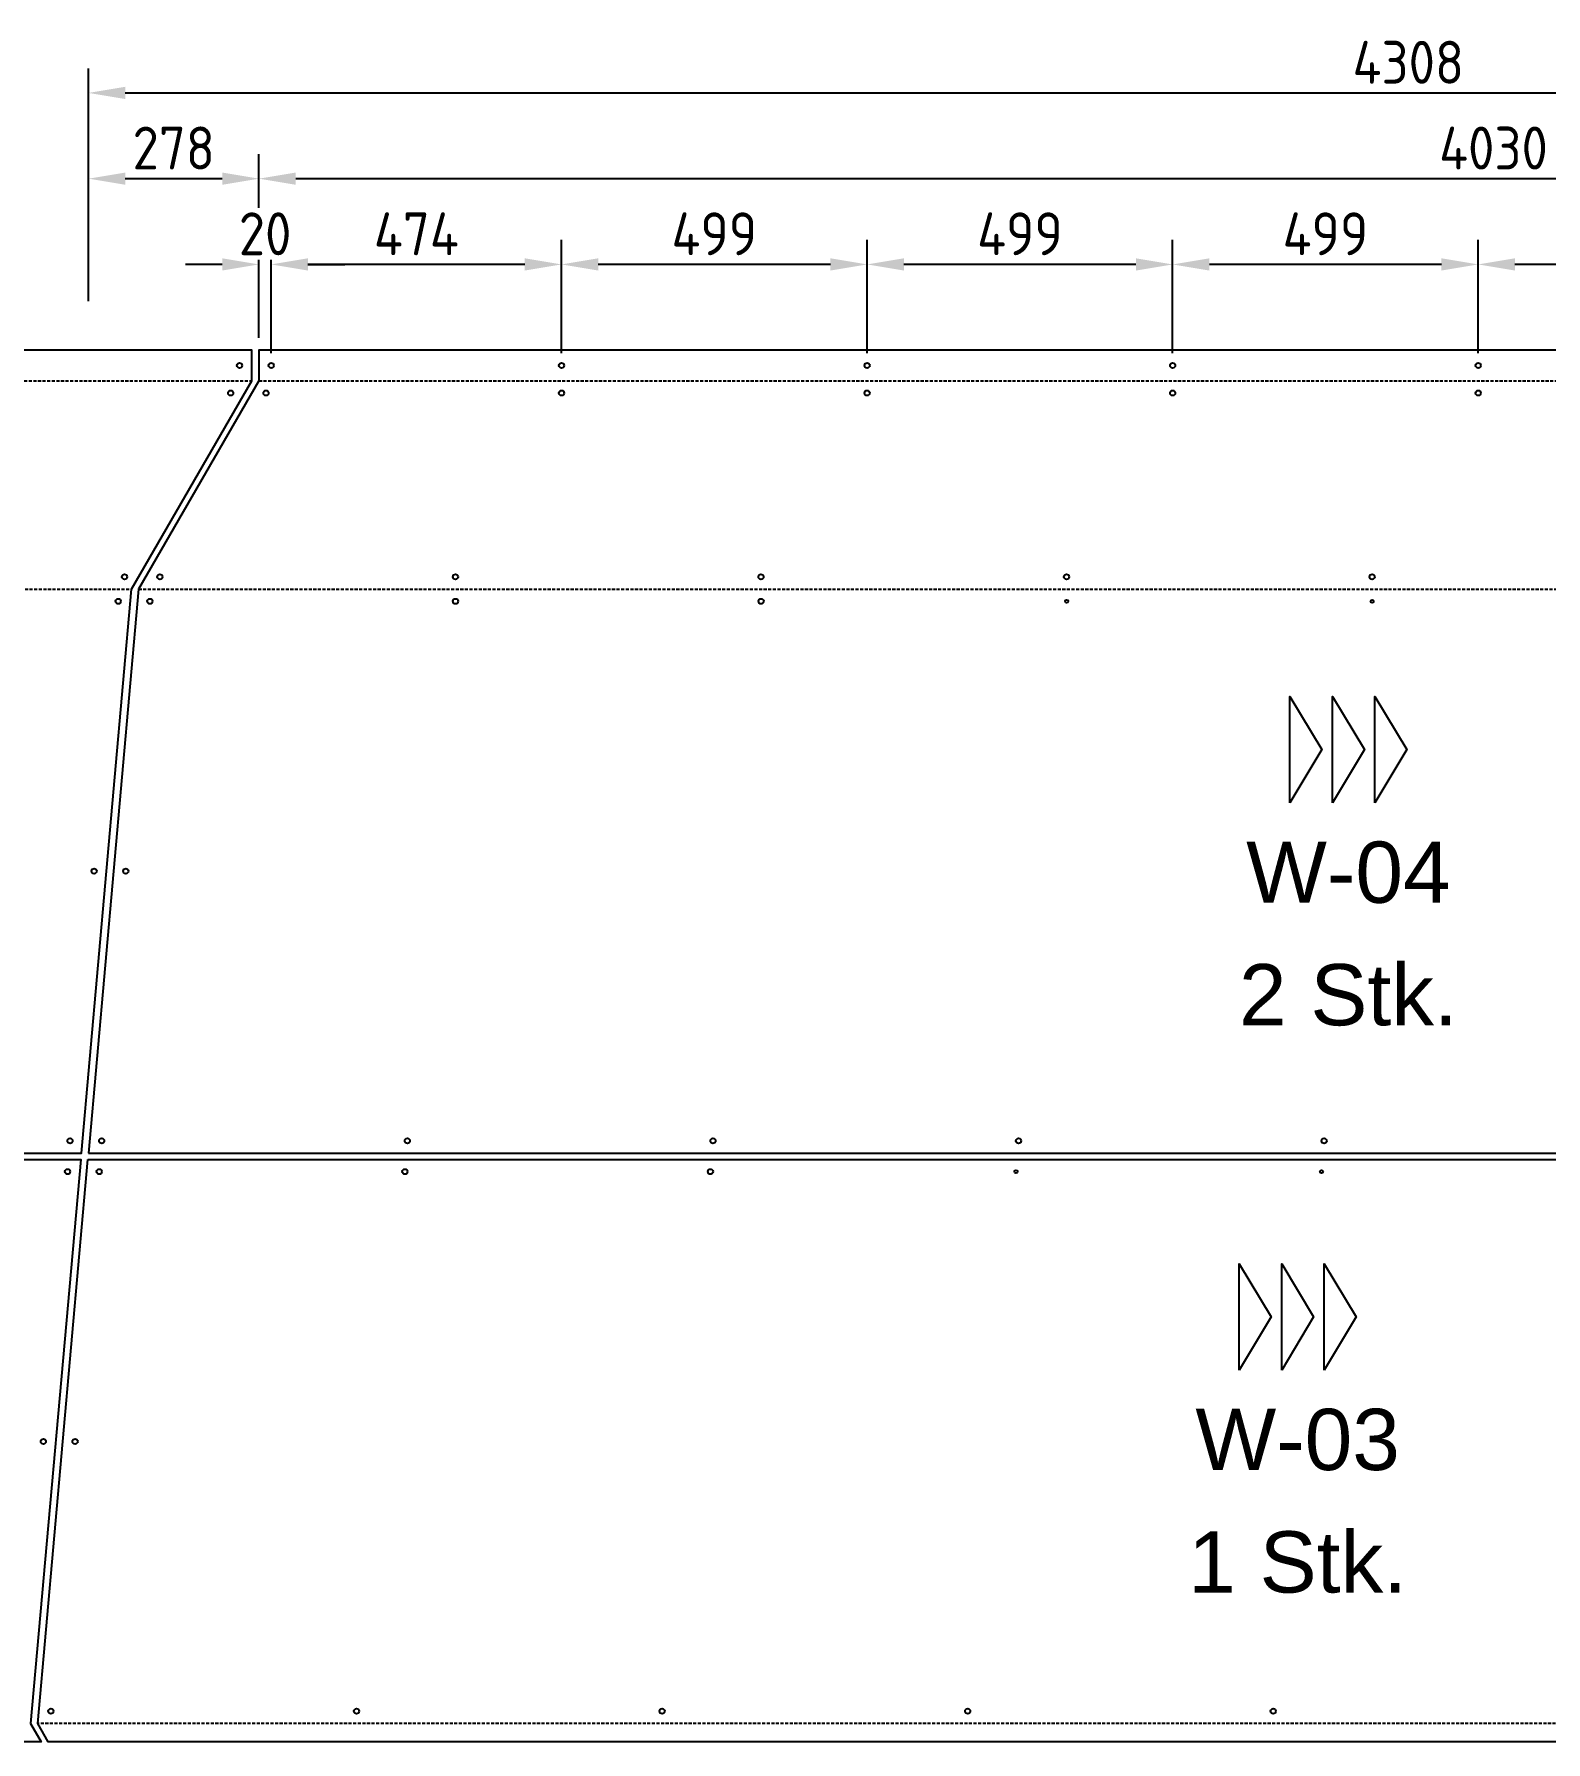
# Model space of a CAD drawing. Header units: millimetres. Extents: x 3800000 to 6300000, y 450000 to 1350000.
# Drawn here: x 6183049 to 6185516, y 1208670 to 1211458 of the extents above; entities that cross this region are included whole.
import ezdxf

# ---------------------------------------------------------------- set-up
doc = ezdxf.new("R2010")
doc.units = ezdxf.units.MM
doc.linetypes.add('Strichliert 5_2.5mm', pattern=[7.5, 5, -2.5])
for name, color, linetype, true_color in [('ANSICHT Paneel Verlegerichtung', 1, 'Continuous', 0xff0000), ('Bohr', 3, 'Continuous', 0x00ff00), ('FERTIGUNG 02 Bemassung Bohrung', 1, 'Continuous', 0xff0000), ('FERTIGUNG 02 Bemassung Geometrie', 212, 'Continuous', 0xcc00cc), ('FERTIGUNG 04 Fräsung Rückseite 135°', 5, 'Strichliert 5_2.5mm', 0x0000ff), ('FERTIGUNG 04 Fräsung Rückseite 90°', 4, 'Strichliert 5_2.5mm', 0x00ffff), ('Outside', 2, 'Continuous', 0xffff00), ('TXT', 7, 'Continuous', 0xffffff)]:
    doc.layers.add(name, color=color, linetype=linetype, true_color=true_color)
doc.styles.add('Arial Regular', font='arial.ttf')
doc.styles.add('ICC_M1_20', font='')
doc.styles.get('ICC_M1_20').set_extended_font_data('isocp2')
doc.dimstyles.new('ICC_M1_20', dxfattribs={"dimscale": 20, "dimtxt": 3.5, "dimasz": 3, "dimexe": 2, "dimexo": 1, "dimgap": 0.75, "dimtad": 1, "dimtoh": 1, "dimdec": 0, "dimzin": 4, "dimdsep": 46, "dimtxsty": 'ICC_M1_20', "dimcen": 2, "dimadec": 0, "dimazin": 1, "dimtfac": 1, "dimtdec": 4, "dimtix": 1, "dimtofl": 0, "dimtmove": 1, "dimatfit": 3, "dimfxl": 10, "dimfxlon": 1, "dimtfill": 1, "dimtfillclr": 256, "dimtolj": 1, "dimtzin": 1, "dimarcsym": 0})

# ---------------------------------------------------------------- blocks, each defined once
blk = doc.blocks.new('*D288')
at = {"layer": 'Defpoints', "color": 0}
for p in [(6183416, 1211222.1), (6183416, 1210942.1), (6187445.9, 1210942.1)]:
    blk.add_point(p, dxfattribs=at)
at = {"layer": 'FERTIGUNG 02 Bemassung Geometrie', "color": 0, "lineweight": -2}
for p, q in [((6183416, 1211022.1), (6183416, 1211262.1)), ((6187445.9, 1211022.1), (6187445.9, 1211262.1)), ((6187385.9, 1211222.1), (6183476, 1211222.1))]:
    blk.add_line(p, q, dxfattribs=at)
at = {"layer": 'FERTIGUNG 02 Bemassung Geometrie', "color": 0}
for points in [[(6183476, 1211232.1), (6183476, 1211212.1), (6183416, 1211222.1)], [(6187385.9, 1211212.1), (6187385.9, 1211232.1), (6187445.9, 1211222.1)]]:
    blk.add_solid(points, dxfattribs=at)
at = {"layer": 'FERTIGUNG 02 Bemassung Geometrie', "color": 0, "insert": (6185430.9, 1211272.1), "char_height": 70, "attachment_point": 5, "style": 'ICC_M1_20', "bg_fill": 3, "box_fill_scale": 1.1, "bg_fill_color": 9, "bg_fill_true_color": 13158600, "bg_fill_transparency": 0}
blk.add_mtext('\\A1;4030', dxfattribs=at)
blk = doc.blocks.new('*D289')
at = {"layer": 'Defpoints', "color": 0}
for p in [(6183137.9, 1211222.1), (6183416, 1210942.1), (6183137.9, 1209631.2)]:
    blk.add_point(p, dxfattribs=at)
at = {"layer": 'FERTIGUNG 02 Bemassung Geometrie', "color": 0, "lineweight": -2}
for p, q in [((6183137.9, 1211022.1), (6183137.9, 1211262.1)), ((6183416, 1211022.1), (6183416, 1211262.1)), ((6183356, 1211222.1), (6183197.9, 1211222.1))]:
    blk.add_line(p, q, dxfattribs=at)
at = {"layer": 'FERTIGUNG 02 Bemassung Geometrie', "color": 0}
for points in [[(6183197.9, 1211232.1), (6183197.9, 1211212.1), (6183137.9, 1211222.1)], [(6183356, 1211212.1), (6183356, 1211232.1), (6183416, 1211222.1)]]:
    blk.add_solid(points, dxfattribs=at)
at = {"layer": 'FERTIGUNG 02 Bemassung Geometrie', "color": 0, "insert": (6183276.9, 1211272.1), "char_height": 70, "attachment_point": 5, "style": 'ICC_M1_20', "bg_fill": 3, "box_fill_scale": 1.1, "bg_fill_color": 9, "bg_fill_true_color": 13158600, "bg_fill_transparency": 0}
blk.add_mtext('\\A1;278', dxfattribs=at)
blk = doc.blocks.new('*D294')
at = {"layer": 'Defpoints', "color": 0}
for p in [(6185406, 1211082.1), (6185406, 1210917.1), (6185904.8, 1210917.1)]:
    blk.add_point(p, dxfattribs=at)
at = {"layer": 'FERTIGUNG 02 Bemassung Bohrung', "color": 0, "lineweight": -2}
for p, q in [((6185406, 1210937.1), (6185406, 1211122.1)), ((6185904.8, 1210937.1), (6185904.8, 1211122.1)), ((6185844.8, 1211082.1), (6185466, 1211082.1))]:
    blk.add_line(p, q, dxfattribs=at)
at = {"layer": 'FERTIGUNG 02 Bemassung Bohrung', "color": 0}
for points in [[(6185466, 1211092.1), (6185466, 1211072.1), (6185406, 1211082.1)], [(6185844.8, 1211072.1), (6185844.8, 1211092.1), (6185904.8, 1211082.1)]]:
    blk.add_solid(points, dxfattribs=at)
at = {"layer": 'FERTIGUNG 02 Bemassung Bohrung', "color": 0, "insert": (6185655.4, 1211132.1), "char_height": 70, "attachment_point": 5, "style": 'ICC_M1_20', "bg_fill": 3, "box_fill_scale": 1.1, "bg_fill_color": 9, "bg_fill_true_color": 13158600, "bg_fill_transparency": 0}
blk.add_mtext('\\A1;499', dxfattribs=at)
blk = doc.blocks.new('*D295')
at = {"layer": 'Defpoints', "color": 0}
for p in [(6184907.3, 1211082.1), (6184907.3, 1210917.1), (6185406, 1210917.1)]:
    blk.add_point(p, dxfattribs=at)
at = {"layer": 'FERTIGUNG 02 Bemassung Bohrung', "color": 0, "lineweight": -2}
for p, q in [((6184907.3, 1210937.1), (6184907.3, 1211122.1)), ((6185406, 1210937.1), (6185406, 1211122.1)), ((6185346, 1211082.1), (6184967.3, 1211082.1))]:
    blk.add_line(p, q, dxfattribs=at)
at = {"layer": 'FERTIGUNG 02 Bemassung Bohrung', "color": 0}
for points in [[(6184967.3, 1211092.1), (6184967.3, 1211072.1), (6184907.3, 1211082.1)], [(6185346, 1211072.1), (6185346, 1211092.1), (6185406, 1211082.1)]]:
    blk.add_solid(points, dxfattribs=at)
at = {"layer": 'FERTIGUNG 02 Bemassung Bohrung', "color": 0, "insert": (6185156.7, 1211132.1), "char_height": 70, "attachment_point": 5, "style": 'ICC_M1_20', "bg_fill": 3, "box_fill_scale": 1.1, "bg_fill_color": 9, "bg_fill_true_color": 13158600, "bg_fill_transparency": 0}
blk.add_mtext('\\A1;499', dxfattribs=at)
blk = doc.blocks.new('*D296')
at = {"layer": 'Defpoints', "color": 0}
for p in [(6184408.6, 1211082.1), (6184408.6, 1210917.1), (6184907.3, 1210917.1)]:
    blk.add_point(p, dxfattribs=at)
at = {"layer": 'FERTIGUNG 02 Bemassung Bohrung', "color": 0, "lineweight": -2}
for p, q in [((6184408.6, 1210937.1), (6184408.6, 1211122.1)), ((6184907.3, 1210937.1), (6184907.3, 1211122.1)), ((6184847.3, 1211082.1), (6184468.6, 1211082.1))]:
    blk.add_line(p, q, dxfattribs=at)
at = {"layer": 'FERTIGUNG 02 Bemassung Bohrung', "color": 0}
for points in [[(6184468.6, 1211092.1), (6184468.6, 1211072.1), (6184408.6, 1211082.1)], [(6184847.3, 1211072.1), (6184847.3, 1211092.1), (6184907.3, 1211082.1)]]:
    blk.add_solid(points, dxfattribs=at)
at = {"layer": 'FERTIGUNG 02 Bemassung Bohrung', "color": 0, "insert": (6184658, 1211132.1), "char_height": 70, "attachment_point": 5, "style": 'ICC_M1_20', "bg_fill": 3, "box_fill_scale": 1.1, "bg_fill_color": 9, "bg_fill_true_color": 13158600, "bg_fill_transparency": 0}
blk.add_mtext('\\A1;499', dxfattribs=at)
blk = doc.blocks.new('*D297')
at = {"layer": 'Defpoints', "color": 0}
for p in [(6183909.9, 1211082.1), (6183909.9, 1210917.1), (6184408.6, 1210917.1)]:
    blk.add_point(p, dxfattribs=at)
at = {"layer": 'FERTIGUNG 02 Bemassung Bohrung', "color": 0, "lineweight": -2}
for p, q in [((6183909.9, 1210937.1), (6183909.9, 1211122.1)), ((6184408.6, 1210937.1), (6184408.6, 1211122.1)), ((6184348.6, 1211082.1), (6183969.9, 1211082.1))]:
    blk.add_line(p, q, dxfattribs=at)
at = {"layer": 'FERTIGUNG 02 Bemassung Bohrung', "color": 0}
for points in [[(6183969.9, 1211092.1), (6183969.9, 1211072.1), (6183909.9, 1211082.1)], [(6184348.6, 1211072.1), (6184348.6, 1211092.1), (6184408.6, 1211082.1)]]:
    blk.add_solid(points, dxfattribs=at)
at = {"layer": 'FERTIGUNG 02 Bemassung Bohrung', "color": 0, "insert": (6184159.2, 1211132.1), "char_height": 70, "attachment_point": 5, "style": 'ICC_M1_20', "bg_fill": 3, "box_fill_scale": 1.1, "bg_fill_color": 9, "bg_fill_true_color": 13158600, "bg_fill_transparency": 0}
blk.add_mtext('\\A1;499', dxfattribs=at)
blk = doc.blocks.new('*D298')
at = {"layer": 'Defpoints', "color": 0}
for p in [(6183436, 1211082.1), (6183436, 1210917.1), (6183909.9, 1210917.1)]:
    blk.add_point(p, dxfattribs=at)
at = {"layer": 'FERTIGUNG 02 Bemassung Bohrung', "color": 0, "lineweight": -2}
for p, q in [((6183436, 1210937.1), (6183436, 1211122.1)), ((6183909.9, 1210937.1), (6183909.9, 1211122.1)), ((6183849.9, 1211082.1), (6183496, 1211082.1))]:
    blk.add_line(p, q, dxfattribs=at)
at = {"layer": 'FERTIGUNG 02 Bemassung Bohrung', "color": 0}
for points in [[(6183496, 1211092.1), (6183496, 1211072.1), (6183436, 1211082.1)], [(6183849.9, 1211072.1), (6183849.9, 1211092.1), (6183909.9, 1211082.1)]]:
    blk.add_solid(points, dxfattribs=at)
at = {"layer": 'FERTIGUNG 02 Bemassung Bohrung', "color": 0, "insert": (6183672.9, 1211132.1), "char_height": 70, "attachment_point": 5, "style": 'ICC_M1_20', "bg_fill": 3, "box_fill_scale": 1.1, "bg_fill_color": 9, "bg_fill_true_color": 13158600, "bg_fill_transparency": 0}
blk.add_mtext('\\A1;474', dxfattribs=at)
blk = doc.blocks.new('*D299')
at = {"layer": 'Defpoints', "color": 0}
for p in [(6183416, 1210942.1), (6183436, 1210917.1)]:
    blk.add_point(p, dxfattribs=at)
at = {"layer": 'FERTIGUNG 02 Bemassung Bohrung', "color": 0, "lineweight": -2}
for p, q in [((6183416, 1210962.1), (6183416, 1211122.1)), ((6183436, 1210937.1), (6183436, 1211122.1)), ((6183356, 1211082.1), (6183296, 1211082.1)), ((6183496, 1211082.1), (6183556, 1211082.1))]:
    blk.add_line(p, q, dxfattribs=at)
at = {"layer": 'FERTIGUNG 02 Bemassung Bohrung', "color": 0}
for points in [[(6183356, 1211072.1), (6183356, 1211092.1), (6183416, 1211082.1)], [(6183496, 1211092.1), (6183496, 1211072.1), (6183436, 1211082.1)]]:
    blk.add_solid(points, dxfattribs=at)
at = {"layer": 'FERTIGUNG 02 Bemassung Bohrung', "color": 0, "insert": (6183426, 1211132.1), "char_height": 70, "attachment_point": 5, "style": 'ICC_M1_20', "bg_fill": 3, "box_fill_scale": 1.1, "bg_fill_color": 9, "bg_fill_true_color": 13158600, "bg_fill_transparency": 0}
blk.add_mtext('\\A1;20', dxfattribs=at)
at = {"layer": 'Defpoints', "color": 0}
blk.add_point((6183416, 1211082.1), dxfattribs=at)
blk = doc.blocks.new('*D316')
at = {"layer": 'Defpoints', "color": 0}
for p in [(6187445.9, 1211362.1), (6187445.9, 1210942.1), (6183137.9, 1209631.2)]:
    blk.add_point(p, dxfattribs=at)
at = {"layer": 'FERTIGUNG 02 Bemassung Geometrie', "color": 0, "lineweight": -2}
for p, q in [((6183137.9, 1211162.1), (6183137.9, 1211402.1)), ((6187445.9, 1211162.1), (6187445.9, 1211402.1)), ((6183197.9, 1211362.1), (6187385.9, 1211362.1))]:
    blk.add_line(p, q, dxfattribs=at)
at = {"layer": 'FERTIGUNG 02 Bemassung Geometrie', "color": 0}
for points in [[(6183197.9, 1211372.1), (6183197.9, 1211352.1), (6183137.9, 1211362.1)], [(6187385.9, 1211352.1), (6187385.9, 1211372.1), (6187445.9, 1211362.1)]]:
    blk.add_solid(points, dxfattribs=at)
at = {"layer": 'FERTIGUNG 02 Bemassung Geometrie', "color": 0, "insert": (6185291.9, 1211412.1), "char_height": 70, "attachment_point": 5, "style": 'ICC_M1_20', "bg_fill": 3, "box_fill_scale": 1.1, "bg_fill_color": 9, "bg_fill_true_color": 13158600, "bg_fill_transparency": 0}
blk.add_mtext('\\A1;4308', dxfattribs=at)

msp = doc.modelspace()

# ---------------------------------------------------------------- linework, layer by layer
at = {"layer": 'ANSICHT Paneel Verlegerichtung'}
for points in [[(6185098.7, 1210203.1), (6185098.7, 1210376.6), (6185150.7, 1210289.9)], [(6185168.1, 1210203.1), (6185168.1, 1210376.6), (6185220.2, 1210289.9)], [(6185237.5, 1210203.1), (6185237.5, 1210376.6), (6185289.6, 1210289.9)], [(6185015.8, 1209277), (6185015.8, 1209450.6), (6185067.9, 1209363.8)], [(6185085.3, 1209277), (6185085.3, 1209450.6), (6185137.3, 1209363.8)], [(6185154.7, 1209277), (6185154.7, 1209450.6), (6185206.8, 1209363.8)]]:
    msp.add_lwpolyline(points, close=True, dxfattribs=at)
at = {"layer": 'Bohr', "linetype": 'ByBlock', "lineweight": -2}
for centre, radius in [((6183384.4, 1210917.1, 0.3), 4.25), ((6183436, 1210917.1, 0.3), 4.25), ((6183909.9, 1210917.1, 0.6), 4.25), ((6184408.6, 1210917.1, 0.6), 4.25), ((6184907.3, 1210917.1, 0.6), 4.25), ((6185406, 1210917.1, 0.6), 4.25), ((6183369.8, 1210872.1, 0), 4.25), ((6183427.5, 1210872.1, 0), 4.25), ((6183909.9, 1210872.1, 0), 4.25), ((6184408.6, 1210872.1, 0), 4.25), ((6184907.3, 1210872.1, 0), 4.25), ((6185406, 1210872.1, 0), 4.25), ((6183196.6, 1210572.1, 0), 4.25), ((6183254.3, 1210572.1, 0), 4.25), ((6183736.7, 1210572.1, 0), 4.25), ((6184235.4, 1210572.1, 0), 4.25), ((6184734.1, 1210572.1, 0), 4.25), ((6185232.8, 1210572.1, 0), 4.25), ((6183186.3, 1210532.1), 4.25), ((6183238, 1210532.1), 4.25), ((6183736.8, 1210532.1), 4.25), ((6184235.6, 1210532.1), 4.25), ((6184734.3, 1210532.1), 2.55), ((6185233, 1210532.1), 2.55), ((6183147, 1210091.6, 0), 4.25), ((6183198.7, 1210091.6, 0), 4.25), ((6183107.7, 1209651.2, 0), 4.25), ((6183159.4, 1209651.2, 0), 4.25), ((6183658.3, 1209651.2, 0), 4.25), ((6184157, 1209651.2, 0), 4.25), ((6184655.8, 1209651.2, 0), 4.25), ((6185154.5, 1209651.2, 0), 4.25), ((6183103.6, 1209601, -0.6), 4.25), ((6183155.3, 1209601, -0.6), 4.25), ((6183654.2, 1209601, -0.6), 4.25), ((6184152.9, 1209601, -0.6), 4.25), ((6184651.6, 1209601, -0.6), 2.55), ((6185150.3, 1209601, -0.6), 2.55), ((6183064.2, 1209160.5, -0.3), 4.25), ((6183115.9, 1209160.5, -0.3), 4.25), ((6183076.5, 1208720), 4.25), ((6183575.3, 1208720), 4.25), ((6184074.1, 1208720), 4.25), ((6184572.8, 1208720), 4.25), ((6185071.5, 1208720), 4.25)]:
    msp.add_circle(centre, radius, dxfattribs=at)
at = {"layer": 'FERTIGUNG 04 Fräsung Rückseite 135°'}
for p, q in [((6180731.7, 1210552.1, 0.6), (6183208.1, 1210552.1, 0.6)), ((6183219.7, 1210552.1, 0.6), (6187249.6, 1210552.1, 0.6)), ((6187084.8, 1208700, 0), (6183054.9, 1208700, 0))]:
    msp.add_line(p, q, dxfattribs=at)
at = {"layer": 'FERTIGUNG 04 Fräsung Rückseite 90°'}
for p, q in [((6180535.4, 1210892.1, 0.6), (6183404.4, 1210892.1, 0.6)), ((6183416, 1210892.1, 0.6), (6187445.9, 1210892.1, 0.6))]:
    msp.add_line(p, q, dxfattribs=at)
at = {"layer": 'Outside'}
for points in [[(6180650, 1209631.2), (6183126.4, 1209631.2), (6183208.1, 1210552.1), (6183404.4, 1210892.1), (6183404.4, 1210942.1), (6180535.4, 1210942.1), (6180535.4, 1210892.1), (6180731.7, 1210552.1)], [(6183137.9, 1209631.2), (6187167.8, 1209631.2), (6187249.6, 1210552.1), (6187445.9, 1210892.1), (6187445.9, 1210942.1), (6183416, 1210942.1), (6183416, 1210892.1), (6183219.7, 1210552.1)], [(6180649.1, 1209621), (6183125.5, 1209621), (6183043.4, 1208700), (6183060.7, 1208670), (6180584.3, 1208670), (6180567, 1208700)], [(6183137, 1209621), (6187166.9, 1209621), (6187084.8, 1208700), (6187102.1, 1208670), (6183072.2, 1208670), (6183054.9, 1208700)]]:
    msp.add_lwpolyline(points, close=True, dxfattribs=at)

# ---------------------------------------------------------------- texts
at = {"layer": 'TXT', "char_height": 100, "attachment_point": 5, "style": 'Arial Regular'}
for s, insert, width in [('W-04', (6185194.1, 1210089.1), 847.826), ('2 Stk.', (6185194.1, 1209889.1), 879.348), ('W-03', (6185111.3, 1209163), 848.913), ('1 Stk.', (6185111.3, 1208963), 857.609)]:
    msp.add_mtext(s, dxfattribs=dict(at, insert=insert, width=width))

# ---------------------------------------------------------------- next in the draw order: dimensions: what is measured, and where the dimension line sits
at = {"layer": 'FERTIGUNG 02 Bemassung Geometrie'}
dim = msp.add_linear_dim(base=(6183416, 1211222.1, 0), p1=(6187445.9, 1210942.1, 0), p2=(6183416, 1210942.1, 0), text='4030', dimstyle='ICC_M1_20', override={"dimscale": 20, "dimtih": 0, "dimtoh": 0, "dimlfac": 1, "dimzin": 1, "dimsah": 0, "dimtzin": 4}, dxfattribs=at)
dim.commit()
dim.dimension.update_dxf_attribs({"geometry": '*D288', "text_midpoint": (6185430.9, 1211272.1, 0)})

# ---------------------------------------------------------------- next in the draw order: dimensions: what is measured, and where the dimension line sits
at = {"layer": 'FERTIGUNG 02 Bemassung Bohrung'}
dim = msp.add_linear_dim(base=(6185406, 1211082.1, 0.6), p1=(6185904.8, 1210917.1, 0.6), p2=(6185406, 1210917.1, 0.6), text='499', dimstyle='ICC_M1_20', override={"dimscale": 20, "dimtih": 0, "dimtoh": 0, "dimlfac": 1, "dimzin": 1, "dimsah": 0, "dimtzin": 4}, dxfattribs=at)
dim.commit()
dim.dimension.update_dxf_attribs({"geometry": '*D294', "text_midpoint": (6185655.4, 1211132.1, 0.6)})
at = {"layer": 'FERTIGUNG 02 Bemassung Geometrie'}
dim = msp.add_linear_dim(base=(6183137.9, 1211222.1, 0), p1=(6183416, 1210942.1, 0), p2=(6183137.9, 1209631.2, 0), text='278', dimstyle='ICC_M1_20', override={"dimscale": 20, "dimtih": 0, "dimtoh": 0, "dimlfac": 1, "dimzin": 1, "dimsah": 0, "dimtzin": 4}, dxfattribs=at)
dim.commit()
dim.dimension.update_dxf_attribs({"geometry": '*D289', "text_midpoint": (6183276.9, 1211272.1, 0)})

# ---------------------------------------------------------------- next in the draw order: dimensions: what is measured, and where the dimension line sits
at = {"layer": 'FERTIGUNG 02 Bemassung Bohrung'}
dim = msp.add_linear_dim(base=(6184907.3, 1211082.1, 0.6), p1=(6185406, 1210917.1, 0.6), p2=(6184907.3, 1210917.1, 0.6), text='499', dimstyle='ICC_M1_20', override={"dimscale": 20, "dimtih": 0, "dimtoh": 0, "dimlfac": 1, "dimzin": 1, "dimsah": 0, "dimtzin": 4}, dxfattribs=at)
dim.commit()
dim.dimension.update_dxf_attribs({"geometry": '*D295', "text_midpoint": (6185156.7, 1211132.1, 0.6)})

# ---------------------------------------------------------------- next in the draw order: dimensions: what is measured, and where the dimension line sits
dim = msp.add_linear_dim(base=(6184408.6, 1211082.1, 0.6), p1=(6184907.3, 1210917.1, 0.6), p2=(6184408.6, 1210917.1, 0.6), text='499', dimstyle='ICC_M1_20', override={"dimscale": 20, "dimtih": 0, "dimtoh": 0, "dimlfac": 1, "dimzin": 1, "dimsah": 0, "dimtzin": 4}, dxfattribs=at)
dim.commit()
dim.dimension.update_dxf_attribs({"geometry": '*D296', "text_midpoint": (6184658, 1211132.1, 0.6)})

# ---------------------------------------------------------------- next in the draw order: dimensions: what is measured, and where the dimension line sits
dim = msp.add_linear_dim(base=(6183909.9, 1211082.1, 0.6), p1=(6184408.6, 1210917.1, 0.6), p2=(6183909.9, 1210917.1, 0.6), text='499', dimstyle='ICC_M1_20', override={"dimscale": 20, "dimtih": 0, "dimtoh": 0, "dimlfac": 1, "dimzin": 1, "dimsah": 0, "dimtzin": 4}, dxfattribs=at)
dim.commit()
dim.dimension.update_dxf_attribs({"geometry": '*D297', "text_midpoint": (6184159.2, 1211132.1, 0.6)})

# ---------------------------------------------------------------- next in the draw order: dimensions: what is measured, and where the dimension line sits
dim = msp.add_linear_dim(base=(6183436, 1211082.1, 0.6), p1=(6183909.9, 1210917.1, 0.6), p2=(6183436, 1210917.1, 0.6), text='474', dimstyle='ICC_M1_20', override={"dimscale": 20, "dimtih": 0, "dimtoh": 0, "dimlfac": 1, "dimzin": 1, "dimsah": 0, "dimtzin": 4}, dxfattribs=at)
dim.commit()
dim.dimension.update_dxf_attribs({"geometry": '*D298', "text_midpoint": (6183672.9, 1211132.1, 0.6)})

# ---------------------------------------------------------------- next in the draw order: dimensions: what is measured, and where the dimension line sits
dim = msp.add_linear_dim(base=(6183416, 1211082.1, 0.3), p1=(6183436, 1210917.1, 0.3), p2=(6183416, 1210942.1, 0.3), text='20', dimstyle='ICC_M1_20', override={"dimscale": 20, "dimtih": 0, "dimtoh": 0, "dimlfac": 1, "dimzin": 1, "dimsah": 0, "dimtzin": 4}, dxfattribs=at)
dim.commit()
dim.dimension.update_dxf_attribs({"geometry": '*D299', "text_midpoint": (6183426, 1211132.1, 0.3)})

# ---------------------------------------------------------------- next in the draw order: dimensions: what is measured, and where the dimension line sits
at = {"layer": 'FERTIGUNG 02 Bemassung Geometrie'}
dim = msp.add_linear_dim(base=(6187445.9, 1211362.1, 0), p1=(6183137.9, 1209631.2, 0), p2=(6187445.9, 1210942.1, 0), text='4308', dimstyle='ICC_M1_20', override={"dimscale": 20, "dimtih": 0, "dimtoh": 0, "dimlfac": 1, "dimzin": 1, "dimsah": 0, "dimtzin": 4}, dxfattribs=at)
dim.commit()
dim.dimension.update_dxf_attribs({"geometry": '*D316', "text_midpoint": (6185291.9, 1211412.1, 0)})

doc.saveas('drawing.dxf')
